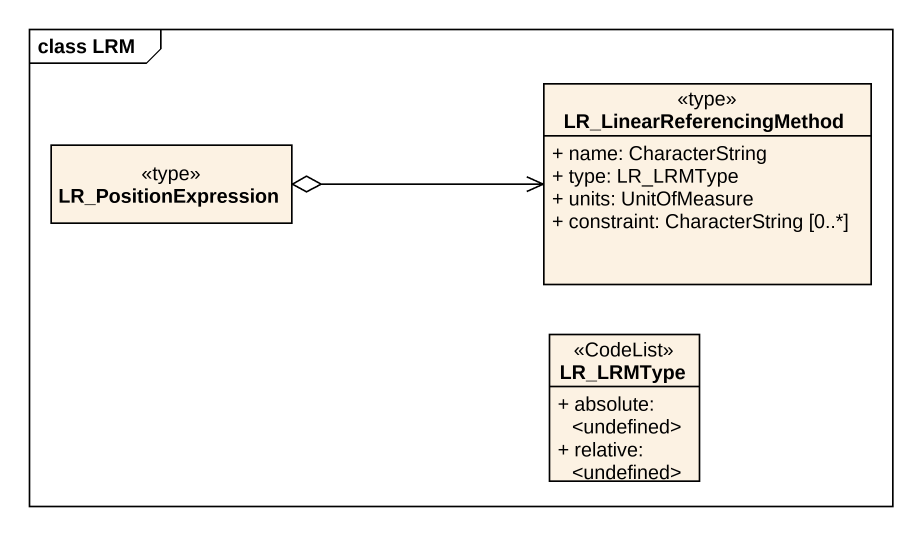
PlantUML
@startuml
mainframe class LRM
hide circle
hide empty members
skinparam classAttributeIconSize 0
class LR_LinearReferencingMethod <<type>> {
  + name: CharacterString
  + type: LR_LRMType
  + units: UnitOfMeasure
  + constraint: CharacterString [0..*]
}
class LR_PositionExpression <<type>>
class LR_LRMType <<CodeList>> {
  + absolute: <undefined>
  + relative: <undefined>
}
LR_LinearReferencingMethod <-left-o LR_PositionExpression
@enduml
